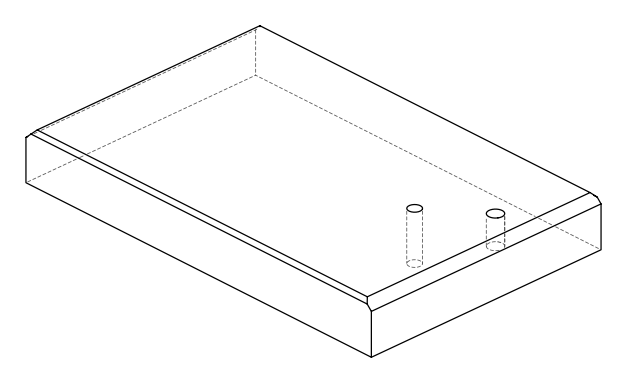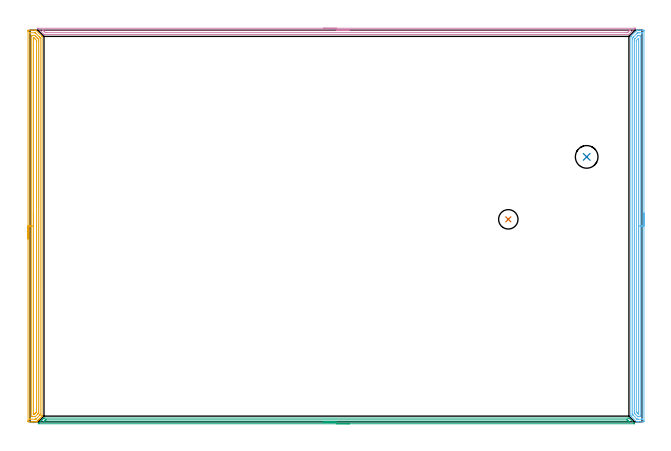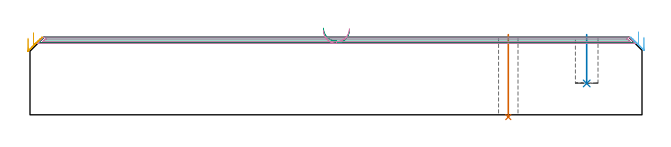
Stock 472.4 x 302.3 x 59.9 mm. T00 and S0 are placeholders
(PLAN: 6 operations, 2 tool changes, 35.1 min)
(1 INDEXABLE_INSERT_DRILL_THROUGH_HOLE_FROM_SOLID | STEP1HOLE | NXT0302_001 | 0.26 min | 10554 mm3)
(2 INDEXABLE_INSERT_DRILL_BLIND_HOLE_FROM_SOLID | STEP1POCKET | NXT0302_006 | 0.15 min | 8518 mm3)
(3 AREA_MILL | FG_CHAMFER_SURFACE | UGT0205_001 | 7.47 min | 4511 mm3)
(4 AREA_MILL_1 | FG_CHAMFER_SURFACE_1 | UGT0205_001 | 7.49 min | 5376 mm3)
(5 AREA_MILL_2 | FG_CHAMFER_SURFACE_2 | UGT0205_001 | 9.86 min | 17512 mm3)
(6 AREA_MILL_3 | FG_CHAMFER_SURFACE_3 | UGT0205_001 | 9.83 min | 15292 mm3)
(TOOL NXT0302_001 | Index. Insert Drill 15mm [880-D1500L20-05] | D15 PA176 FL75 Z2)
(TOOL NXT0302_006 | Index. Insert Drill 17.5mm [880-D1750L25-05] | D17.5 PA176 FL88 Z2)
(TOOL UGT0205_001 | Chamfer Mill 20 x 3 x 45 deg. | D20 FL50 Z2)
(OP 1 INDEXABLE_INSERT_DRILL_THROUGH_HOLE_FROM_SOLID)
G17 G21 G94 G90
T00 M6
G54
G17 G0 G90 X369.2 Y156.3 S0 M3
G43 Z69.9 H1
G94 G81 G98 Z-1.762 F250. R61.9
G80
M5
M2
(OP 2 INDEXABLE_INSERT_DRILL_BLIND_HOLE_FROM_SOLID)
G17 G21 G94 G90
T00 M6
G54
G17 G0 G90 X429.7 Y204.5 S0 M3
G43 Z69.9 H1
G94 G81 G98 Z24.2 F250. R61.9
G80
M5
M2
(OP 3 AREA_MILL)
G17 G21 G94 G90
T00 M6
G54
G17 G0 G90 X246.55 Y-1.5 S1061 M3
G43 Z69.9 H0
Z65.5
G94 G1 X246.512 Z64.628 F250.
X246.398 Z63.763
X246.209 Z62.912
X245.947 Z62.08
X245.613 Z61.274
X245.21 Z60.5
X244.742 Z59.764
X244.21 Z59.072
X243.621 Z58.429
X242.978 Z57.839
X242.286 Z57.308
X241.55 Z56.84
X240.776 Z56.437
X239.97 Z56.103
X239.138 Z55.841
X238.287 Z55.652
X237.422 Z55.538
X236.55 Z55.5
X6.57
X6.419 Y-1.493 Z55.506
X6.568 Y-1.333 Z55.666
X7.015 Y-0.884 Z56.114
X7.719 Y-0.181 Z56.819
X7.908 Y0.009 Z57.007
X8.012 Y0.113 Z57.11
X8.6 Y0.7 Z57.7
X9.248 Y1.348 Z58.347
X10.141 Y2.241 Z59.24
X10.793 Y2.894 Z59.892
X11.481 Y2.9 Z59.9
X461.619
X462.307 Y2.894 Z59.892
X466.262 Y-1.061 Z55.936
X466.636 Y-1.436 Z55.564
X466.68 Y-1.482 Z55.517
X466.683 Y-1.495 Z55.505
X466.68 Y-1.5 Z55.5
X236.55
Y-0.086 Z56.914
X10.491
X10.325 Y-0.084 Z56.916
X10.284 Y-0.082 Z56.918
X10.278 Y-0.08 Z56.92
Y-0.078 Z56.922
X10.293 Y-0.059 Z56.941
X10.377 Y0.027 Z57.027
X10.464 Y0.115 Z57.115
X11.264 Y0.914 Z57.914
X11.481 Y1.131 Z58.131
X11.709 Y1.355 Z58.355
X11.807 Y1.449 Z58.449
X11.835 Y1.474 Z58.474
X11.877 Y1.479 Z58.479
X11.975 Y1.481 Z58.481
X12.374 Y1.485 Z58.485
X12.47 Y1.486 Z58.486
X460.726 Y1.485 Z58.485
X460.824
X461.219 Y1.479 Z58.479
X461.27 Y1.469 Z58.469
X461.35 Y1.393 Z58.393
X461.471 Y1.277 Z58.277
X461.619 Y1.131 Z58.131
X462.739 Y0.01 Z57.01
X462.772 Y-0.026 Z56.974
X462.804 Y-0.065 Z56.935
X462.814 Y-0.079 Z56.921
X462.416 Y-0.086 Z56.914
X236.55
X235.678 Z56.952
X234.814 Z57.066
X233.962 Z57.255
X233.13 Z57.517
X232.324 Z57.851
X231.55 Z58.254
X230.814 Z58.723
X230.122 Z59.254
X229.479 Z59.843
X228.89 Z60.486
X228.359 Z61.178
X227.89 Z61.914
X227.487 Z62.688
X227.153 Z63.494
X226.891 Z64.326
X226.702 Z65.178
X226.588 Z66.043
X226.55 Z66.914
G0 Z69.9
M5
M2
(OP 4 AREA_MILL_1)
G17 G21 G94 G90
T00 M6
G54
G17 G0 G90 X226.55 Y303.8 S1061 M3
G43 Z69.9 H0
Z65.1
G94 G1 X226.588 Z64.228 F250.
X226.702 Z63.364
X226.891 Z62.512
X227.153 Z61.68
X227.487 Z60.874
X227.89 Z60.1
X228.358 Z59.364
X228.889 Z58.672
X229.479 Z58.029
X230.122 Z57.44
X230.814 Z56.908
X231.55 Z56.44
X232.324 Z56.037
X233.13 Z55.703
X233.962 Z55.441
X234.813 Z55.252
X235.678 Z55.138
X236.55 Z55.1
X467.008
X467.083 Y303.796 Z55.102
X467.084 Y303.794 Z55.104
X467.083 Y303.782 Z55.116
X464.703 Y301.403 Z57.497
X462.426 Y299.127 Z59.773
X462.295 Y299.004 Z59.89
X462.023 Y299. Z59.9
X11.077
X10.805 Y299.004 Z59.89
X10.672 Y299.128 Z59.772
X6.315 Y303.484 Z55.414
X6.166 Y303.633 Z55.264
X6.017 Y303.784 Z55.114
X6.016 Y303.795 Z55.103
X6.017 Y303.799 Z55.099
X236.55 Y303.8 Z55.1
Y302.386 Z56.514
X462.915 Y302.385 Z56.515
X463.008 Y302.384 Z56.516
X463.192 Y302.379 Z56.521
X463.217 Y302.376 Z56.524
X463.207 Y302.363 Z56.537
X463.18 Y302.332 Z56.568
X463.143 Y302.293 Z56.607
X463.029 Y302.179 Z56.721
X462.022 Y301.172 Z57.728
X461.689 Y300.84 Z58.06
X461.351 Y300.507 Z58.393
X461.274 Y300.436 Z58.464
X461.249 Y300.421 Z58.479
X461.218 Y300.418 Z58.482
X461.129 Y300.416 Z58.484
X460.329 Y300.414 Z58.486
X12.863
X12.062 Y300.415 Z58.485
X11.97 Y300.417 Z58.483
X11.879 Y300.421 Z58.479
X11.833 Y300.428 Z58.472
X11.804 Y300.453 Z58.447
X11.746 Y300.507 Z58.393
X11.077 Y301.172 Z57.728
X10.849 Y301.4 Z57.5
X10.184 Y302.065 Z56.835
X9.959 Y302.293 Z56.607
X9.887 Y302.371 Z56.529
X9.883 Y302.378 Z56.522
X9.89 Y302.38 Z56.52
X9.937 Y302.383 Z56.517
X9.999 Y302.385 Z56.515
X10.092 Y302.386 Z56.514
X236.55
X237.421 Z56.552
X238.286 Z56.666
X239.138 Z56.855
X239.97 Z57.117
X240.776 Z57.451
X241.55 Z57.854
X242.286 Z58.323
X242.978 Z58.854
X243.621 Z59.443
X244.21 Z60.086
X244.741 Z60.778
X245.21 Z61.514
X245.613 Z62.288
X245.947 Z63.094
X246.209 Z63.926
X246.398 Z64.778
X246.512 Z65.643
X246.55 Z66.514
G0 Z69.9
M5
M2
(OP 5 AREA_MILL_2)
G17 G21 G94 G90
T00 M6
G54
G17 G0 G90 X-1.5 Y141.15 S1061 M3
G43 Z69.9 H0
Z59.1
G94 G1 Y141.188 Z58.228 F250.
Y141.302 Z57.364
Y141.491 Z56.512
Y141.753 Z55.68
Y142.087 Z54.874
Y142.49 Z54.1
Y142.958 Z53.364
Y143.49 Z52.672
Y144.079 Z52.029
Y144.722 Z51.44
Y145.414 Z50.908
Y146.15 Z50.44
Y146.924 Z50.037
Y147.73 Z49.703
Y148.562 Z49.441
Y149.414 Z49.252
Y150.278 Z49.138
Y151.15 Z49.1
Y301.316
X-1.499 Y301.682 Z49.101
X-1.494 Y302.203 Z49.104
X-1.491 Y302.292 Z49.105
X-0.976 Y302.3 Z49.62
X0.797 Z51.392
X2.23 Z52.826
X3.457 Z54.051
X4.276 Z54.875
X4.343 Z54.942
X4.491 Y302.298 Z55.088
X4.524 Y302.277 Z55.121
X9.22 Y297.581 Z59.818
X9.238 Y297.561 Z59.836
X9.299 Y297.495 Z59.885
X9.3 Y297.215 Z59.9
X9.292 Y4.593 Z59.891
X9.294 Y4.438 Z59.889
X9.279 Y4.387 Z59.874
X9.275 Y4.374 Z59.87
X9.247 Y4.346 Z59.844
X9.22 Y4.318 Z59.816
X7.585 Y2.684 Z58.182
X7.446 Y2.544 Z58.042
X7.306 Y2.405 Z57.904
X7.145 Y2.244 Z57.742
X7.003 Y2.101 Z57.599
X6.859 Y1.958 Z57.457
X6.705 Y1.804 Z57.302
X6.56 Y1.658 Z57.155
X6.413 Y1.512 Z57.01
X6.265 Y1.364 Z56.862
X6.117 Y1.214 Z56.712
X5.966 Y1.065 Z56.564
X5.825 Y0.924 Z56.422
X5.673 Y0.771 Z56.268
X5.519 Y0.618 Z56.117
X5.385 Y0.484 Z55.983
X5.23 Y0.327 Z55.825
X5.073 Y0.172 Z55.67
X4.913 Y0.012 Z55.51
X4.9 Y0.005 Z55.498
X4.89 Y0. Z55.487
X4.838 Z55.437
X4.137 Z54.737
X3.457 Z54.052
X2.23 Z52.827
X1.683 Z52.278
X1.07 Z51.665
X-0.976 Y0.001 Z49.62
X-1.208 Y0.003 Z49.389
X-1.491 Y0.008 Z49.105
X-1.494 Y0.097 Z49.104
X-1.498 Y0.618 Z49.102
X-1.5 Y1.146 Z49.1
Y151.15
X-0.086 Z50.514
X-0.085 Y300.117 Z50.515
X-0.084 Y300.228 Z50.516
X-0.081 Y300.282 Z50.519
X-0.08 Y300.288 Z50.52
X-0.06 Y300.292 Z50.54
X-0.007 Y300.296 Z50.593
X0.395 Y300.3 Z50.995
X3.457 Y300.299 Z54.057
X3.946 Y300.296 Z54.546
X4.04 Y300.29 Z54.64
X4.23 Y300.112 Z54.83
X4.343 Y300.005 Z54.943
X4.455 Y299.895 Z55.055
X7.27 Y297.08 Z57.87
X7.544 Y296.804 Z58.144
X7.731 Y296.613 Z58.331
X7.879 Y296.459 Z58.479
X7.886 Y296.322 Z58.486
X7.878 Y5.991 Z58.478
X7.872 Y5.538 Z58.472
X7.87 Y5.433 Z58.47
X7.812 Y5.37 Z58.412
X7.712 Y5.264 Z58.312
X7.535 Y5.085 Z58.135
X4.855 Y2.405 Z55.455
X4.596 Y2.151 Z55.196
X4.51 Y2.07 Z55.11
X4.442 Y2.01 Z55.042
X4.343 Y2.008 Z54.943
X3.857 Y2.001 Z54.457
X0.312 Y2. Z50.912
X0.054 Y2.003 Z50.654
X-0.054 Y2.007 Z50.546
X-0.073 Y2.009 Z50.527
X-0.079 Y2.021 Z50.521
X-0.082 Y2.073 Z50.518
X-0.084 Y2.182 Z50.516
X-0.086 Y2.401 Z50.514
Y151.15
X1.328 Z51.928
X1.329 Y297.215 Z51.929
X1.33 Y297.572 Z51.93
X1.333 Y298.108 Z51.933
X1.335 Y298.278 Z51.935
X1.5 Y298.293 Z52.1
X1.683 Y298.296 Z52.283
X2.38 Y298.3 Z52.98
X2.57 Y298.299 Z53.17
X3.27 Y298.296 Z53.87
X3.457 Y298.29 Z54.057
X3.622 Y298.267 Z54.222
X3.788 Y298.108 Z54.388
X4.343 Y297.557 Z54.943
X4.686 Y297.215 Z55.286
X5.23 Y296.671 Z55.83
X5.579 Y296.322 Z56.179
X6.117 Y295.78 Z56.717
X6.464 Y295.428 Z57.064
X6.468 Y295.074 Z57.068
X6.471 Y294.535 Z57.071
Y294.177
X6.463 Y7.416 Z57.063
X6.461 Y6.872 Z57.061
X6.459 Y6.527 Z57.059
X6.457 Y6.477 Z57.057
X6.434 Y6.446 Z57.034
X6.365 Y6.371 Z56.965
X6.117 Y6.116 Z56.717
X6.048 Y6.047 Z56.648
X4.192 Y4.192 Z54.792
X4.042 Y4.05 Z54.642
X4.014 Y4.025 Z54.614
X3.963 Y4.01 Z54.563
X3.837 Y4.005 Z54.437
X3.646 Y4.001 Z54.246
X1.683 Z52.283
X1.493 Y4.005 Z52.093
X1.367 Y4.01 Z51.967
X1.334 Y4.014 Z51.934
X1.333 Y4.03 Z51.933
X1.331 Y4.073 Z51.931
X1.329 Y4.192 Z51.929
X1.328 Y151.15 Z51.928
X2.743 Z53.343
Y295.428
X2.747 Y296.143 Z53.347
X2.75 Y296.249 Z53.35
X2.759 Y296.29 Z53.359
X2.808 Y296.292 Z53.408
X3.024 Z53.624
X3.13 Y296.29 Z53.73
X3.266 Y296.173 Z53.866
X3.457 Y295.988 Z54.057
X4.023 Y295.428 Z54.623
X4.343 Y295.108 Z54.943
X4.915 Y294.535 Z55.515
X4.997 Y294.448 Z55.597
X5.044 Y294.396 Z55.644
X5.05 Y294.354 Z55.65
X5.053 Y294.175 Z55.653
X5.057 Y293.816 Z55.657
X5.049 Y7.948 Z55.649
X5.048 Y7.765 Z55.648
X5.045 Y7.588 Z55.645
X5.042 Y7.504 Z55.642
X4.987 Y7.445 Z55.587
X4.826 Y7.279 Z55.426
X4.423 Y6.872 Z55.023
X4.383 Y6.832 Z54.983
X3.938 Y6.387 Z54.538
X3.776 Y6.228 Z54.376
X3.647 Y6.102 Z54.247
X3.561 Y6.022 Z54.161
X3.457 Y6.004 Z54.057
X3.434 Y6.001 Z54.034
X3.018 Y6.003 Z53.618
X2.809 Y6.007 Z53.409
X2.759 Y6.01 Z53.359
X2.749 Y6.018 Z53.349
X2.747 Y6.035 Z53.347
X2.745 Y6.102 Z53.345
X2.743 Y6.698 Z53.343
Y6.872
Y151.15
Y152.022 Z53.381
Y152.886 Z53.495
Y153.738 Z53.683
Y154.57 Z53.946
Y155.376 Z54.28
Y156.15 Z54.682
Y156.886 Z55.151
Y157.578 Z55.682
Y158.221 Z56.272
Y158.81 Z56.915
Y159.342 Z57.607
Y159.81 Z58.343
Y160.213 Z59.116
Y160.547 Z59.922
Y160.809 Z60.754
Y160.998 Z61.606
Y161.112 Z62.471
Y161.15 Z63.343
G0 Z69.9
M5
M2
(OP 6 AREA_MILL_3)
G17 G21 G94 G90
T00 M6
G54
G17 G0 G90 X473.9 Y161.15 S1061 M3
G43 Z69.9 H0
Z59.8
G94 G1 Y161.112 Z58.928 F250.
Y160.998 Z58.064
Y160.809 Z57.212
Y160.547 Z56.38
Y160.213 Z55.574
Y159.81 Z54.8
Y159.342 Z54.064
Y158.81 Z53.372
Y158.221 Z52.729
Y157.578 Z52.14
Y156.886 Z51.609
Y156.15 Z51.14
Y155.376 Z50.737
Y154.57 Z50.403
Y153.738 Z50.141
Y152.887 Z49.952
Y152.022 Z49.838
Y151.15 Z49.8
Y0.918
X473.899 Y0.618 Z49.801
X473.893 Y0.032 Z49.804
X473.891 Y0.007 Z49.805
X473.308 Y0. Z50.388
X471.525 Z52.17
X470.084 Z53.613
X469.741 Z53.954
X469.057 Z54.643
X468.747 Z54.953
X468.23 Y0.001 Z55.461
X468.198 Y0.01 Z55.494
X468.138 Y0.059 Z55.556
X468.047 Y0.152 Z55.652
X464.008 Y4.192 Z59.691
X463.934 Y4.268 Z59.765
X463.802 Y4.405 Z59.888
X463.8 Y5.085 Z59.9
X463.802 Y297.215 Z59.898
X463.8 Y297.41 Z59.896
X463.809 Y297.499 Z59.885
X463.895 Y297.596 Z59.803
X468.028 Y301.728 Z55.672
X468.279 Y301.98 Z55.42
X468.404 Y302.106 Z55.292
X468.58 Y302.277 Z55.118
X468.605 Y302.294 Z55.092
X468.627 Y302.298 Z55.071
X468.644 Y302.3 Z55.054
X469.741 Z53.953
X470.975 Z52.721
X471.525 Z52.17
X473.033 Z50.663
X473.308 Y302.298 Z50.388
X473.891 Y302.293 Z49.805
X473.893 Y302.268 Z49.804
X473.898 Y301.682 Z49.802
X473.9 Y301.088 Z49.8
Y151.15
X472.486 Z51.214
X472.485 Y2.265 Z51.215
X472.482 Y2.126 Z51.218
X472.479 Y2.034 Z51.221
X472.474 Y2.009 Z51.226
X472.466 Y2.007 Z51.234
X472.416 Y2.004 Z51.284
X471.928 Y2. Z51.772
X469.254 Z54.446
X468.85 Y2.003 Z54.85
X468.716 Y2.007 Z54.984
X468.668 Y2.01 Z55.032
X468.627 Y2.035 Z55.073
X468.55 Y2.108 Z55.15
X468.246 Y2.405 Z55.454
X465.284 Y5.366 Z58.416
X465.247 Y5.406 Z58.453
X465.23 Y5.427 Z58.47
X465.224 Y5.437 Z58.476
X465.221 Y5.49 Z58.479
X465.216 Y5.769 Z58.484
X465.214 Y5.909 Z58.486
Y5.978
X465.216 Y295.496 Z58.484
X465.218 Y296.322 Z58.482
X465.219 Y296.386 Z58.481
X465.223 Y296.452 Z58.477
X465.284 Y296.522 Z58.416
X465.626 Y296.872 Z58.074
X465.965 Y297.215 Z57.735
X466.07 Y297.321 Z57.63
X468.644 Y299.895 Z55.056
X468.747 Y299.998 Z54.953
X468.85 Y300.099 Z54.85
X468.99 Y300.232 Z54.71
X469.04 Y300.278 Z54.66
X469.094 Y300.29 Z54.606
X469.34 Y300.297 Z54.36
X469.741 Y300.299 Z53.959
X470.229 Y300.3 Z53.471
X472.013 Y300.299 Z51.687
X472.416 Y300.292 Z51.284
X472.467 Y300.29 Z51.233
X472.479 Y300.104 Z51.221
X472.484 Y299.965 Z51.216
X472.485 Y299.895 Z51.215
X472.486 Y151.15 Z51.214
X471.072 Z52.628
X471.071 Y4.646 Z52.629
Y4.192
X471.069 Y4.082 Z52.631
X471.066 Y4.028 Z52.634
X471.064 Y4.01 Z52.636
X471.015 Y4.007 Z52.685
X470.823 Y4.001 Z52.877
X469.741 Z53.959
X469.55 Y4.003 Z54.15
X469.168 Y4.01 Z54.532
X469.092 Y4.019 Z54.608
X469.066 Y4.041 Z54.634
X469.013 Y4.09 Z54.687
X468.907 Y4.192 Z54.793
X468.85 Y4.249 Z54.85
X467.067 Y6.033 Z56.633
X466.654 Y6.457 Z57.046
X466.636 Y6.872 Z57.064
X466.631 Y7.308 Z57.069
X466.629 Y7.765 Z57.071
Y8.204
X466.63 Y294.079 Z57.07
X466.631 Y294.535 Z57.069
X466.633 Y294.97 Z57.067
X466.637 Y295.428 Z57.063
X466.85 Y295.646 Z56.85
X467.067 Y295.867 Z56.633
X469.078 Y297.879 Z54.622
X469.309 Y298.108 Z54.391
X469.455 Y298.247 Z54.245
X469.496 Y298.285 Z54.204
X469.557 Y298.293 Z54.143
X469.741 Y298.297 Z53.959
X470.442 Y298.3 Z53.258
X470.633 Z53.067
X470.824 Y298.299 Z52.876
X470.952 Y298.296 Z52.748
X471.053 Y298.29 Z52.647
X471.066 Y298.285 Z52.634
X471.068 Y298.279 Z52.632
X471.07 Y298.255 Z52.63
X471.071 Y298.108 Z52.629
Y297.669
X471.072 Y151.15 Z52.628
X469.657 Z54.043
Y6.872
X469.653 Y6.067 Z54.047
X469.651 Y6.018 Z54.049
X469.611 Y6.01 Z54.089
X469.559 Z54.141
X469.37 Y6.191 Z54.33
X469.024 Y6.528 Z54.676
X468.85 Y6.699 Z54.85
X468.677 Y6.872 Z55.023
X468.503 Y7.047 Z55.197
X468.155 Y7.401 Z55.545
X468.057 Y7.503 Z55.643
X468.05 Y7.532 Z55.65
X468.046 Y7.58 Z55.654
X468.043 Y7.68 Z55.657
X468.045 Y294.045 Z55.655
X468.046 Y294.247 Z55.654
X468.049 Y294.347 Z55.651
X468.053 Y294.392 Z55.647
X468.075 Y294.418 Z55.625
X468.185 Y294.535 Z55.515
X469.41 Y295.76 Z54.29
X469.644 Y295.987 Z54.056
X469.65 Y295.99 Z54.05
X469.652 Y295.977 Z54.048
X469.656 Y295.911 Z54.044
X469.657 Y295.779 Z54.043
Y295.513
Y151.15
Y150.278 Z54.081
Y149.414 Z54.195
Y148.562 Z54.383
Y147.73 Z54.646
Y146.924 Z54.98
Y146.15 Z55.382
Y145.414 Z55.851
Y144.722 Z56.382
Y144.079 Z56.972
Y143.49 Z57.615
Y142.958 Z58.307
Y142.49 Z59.043
Y142.087 Z59.817
Y141.753 Z60.623
Y141.491 Z61.455
Y141.302 Z62.306
Y141.188 Z63.171
Y141.15 Z64.043
G0 Z69.9
M5
M2
